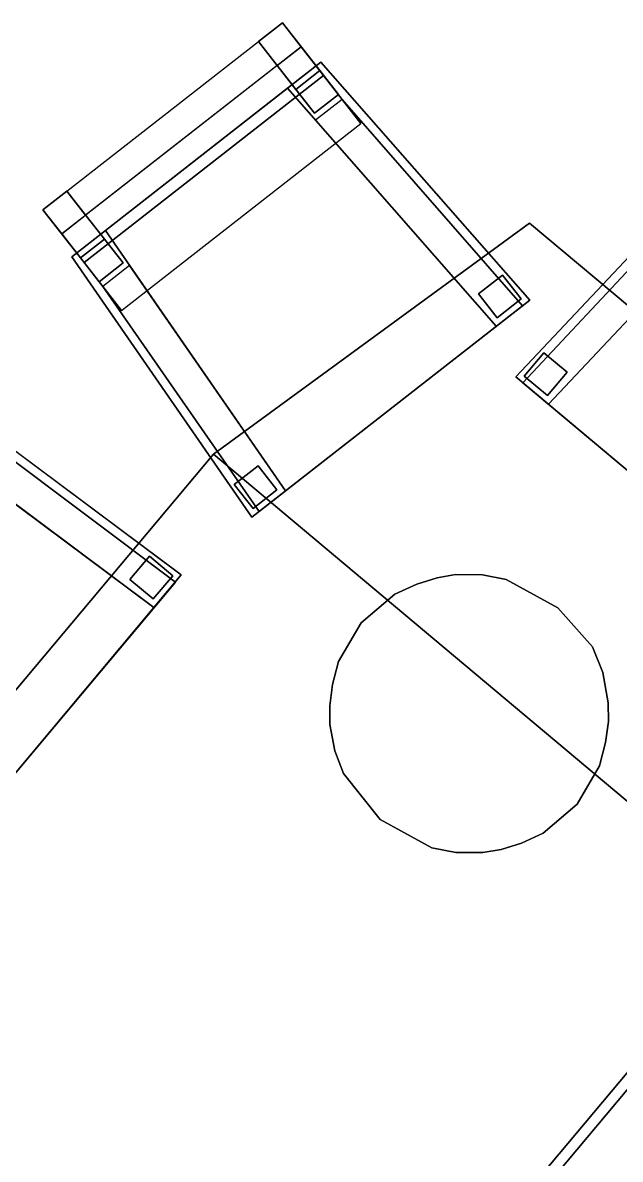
# Model space of a CAD drawing. Extents: x 107 to 235, y -239 to -109.
# Drawn here: x 160.8 to 198.2, y -179.6 to -108.6 of the extents above; entities that cross this region are included whole.
import ezdxf

# ---------------------------------------------------------------- set-up
doc = ezdxf.new("R2010")
doc.units = 0
doc.layers.get('0').update_dxf_attribs({"linetype": 'CONTINUOUS'})

msp = doc.modelspace()

# ---------------------------------------------------------------- linework, layer by layer
at = {"color": 0}
for points, invisible_edges in [([(175.554886, -109.778244, 74.339996), (177.052292, -108.608749, 74.339996), (179.391281, -111.603592, 63.120003)], 12), ([(178.221786, -110.106155, 75.020004), (177.052292, -108.608749, 74.339996), (175.554886, -109.778244, 74.339996)], 12), ([(177.052292, -108.608749, 74.339996), (178.221786, -110.106155, 75.020004), (180.560776, -113.101028, 63.120003)], 12), ([(180.560776, -113.101028, 63.120003), (179.391281, -111.603592, 63.120003), (177.052292, -108.608749, 74.339996)], 12), ([(179.625198, -111.903091, 75.699997), (178.221786, -110.106155, 75.020004), (163.247604, -121.801163, 75.020004)], 12), ([(164.745041, -120.631668, 75.020004), (163.575546, -119.134262, 74.339996), (175.554886, -109.778244, 74.339996)], 12), ([(175.554886, -109.778244, 74.339996), (176.724411, -111.27565, 75.020004), (164.745041, -120.631668, 75.020004)], 12), ([(175.554886, -109.778244, 74.339996), (177.893906, -112.773087, 63.120003), (179.391281, -111.603592, 63.120003)], 12), ([(175.554886, -109.778244, 74.339996), (176.724411, -111.27565, 75.020004), (179.0634, -114.270523, 63.120003)], 12), ([(179.0634, -114.270523, 63.120003), (177.893906, -112.773087, 63.120003), (175.554886, -109.778244, 74.339996)], 12), ([(175.554886, -109.778244, 74.339996), (176.724411, -111.27565, 75.020004), (178.221786, -110.106155, 75.020004)], 12), ([(180.560776, -113.101028, 63.120003), (178.221786, -110.106155, 75.020004), (179.625198, -111.903091, 75.699997)], 12), ([(163.883713, -123.233017, 57), (179.456894, -111.070206, 57), (179.456894, -111.070206, 54.619999)], 12), ([(179.456894, -111.070206, 54.619999), (163.883713, -123.233017, 54.619999), (163.883713, -123.233017, 57)], 12), ([(179.456894, -111.070206, 57), (177.360519, -112.707504, 57), (190.421768, -127.578964, 57)], 12), ([(192.518143, -125.941666, 57), (192.518143, -125.941666, 54.619999), (179.456894, -111.070206, 54.619999)], 12), ([(179.456894, -111.070206, 54.619999), (179.456894, -111.070206, 57), (192.518143, -125.941666, 57)], 12), ([(190.421768, -127.578964, 57), (192.518143, -125.941666, 57), (179.456894, -111.070206, 57)], 12), ([(163.247604, -121.801163, 75.020004), (164.650986, -123.598099, 75.699997), (179.625198, -111.903091, 75.699997)], 12), ([(181.964218, -114.897903, 63.120003), (179.625198, -111.903091, 75.699997), (164.650986, -123.598099, 75.699997)], 12), ([(177.893906, -112.773087, 40), (177.893906, -112.773087, 54.619999), (179.391281, -111.603592, 54.619999)], 12), ([(179.391281, -111.603592, 54.619999), (179.391281, -111.603592, 40), (177.893906, -112.773087, 40)], 12), ([(179.391281, -111.603592, 63.120003), (179.391281, -111.603592, 57), (177.893906, -112.773087, 57)], 12), ([(177.893906, -112.773087, 57), (177.893906, -112.773087, 63.120003), (179.391281, -111.603592, 63.120003)], 12), ([(179.391281, -111.603592, 40), (179.391281, -111.603592, 54.619999), (180.560776, -113.101028, 54.619999)], 12), ([(180.560776, -113.101028, 54.619999), (180.560776, -113.101028, 40), (179.391281, -111.603592, 40)], 12), ([(180.560776, -113.101028, 57), (179.391281, -111.603592, 57), (179.391281, -111.603592, 63.120003)], 12), ([(179.391281, -111.603592, 63.120003), (180.560776, -113.101028, 63.120003), (180.560776, -113.101028, 57)], 12), ([(179.625198, -111.903091, 75.699997), (181.964218, -114.897903, 63.120003), (180.560776, -113.101028, 63.120003)], 12), ([(190.421768, -127.578964, 59.040001), (177.360519, -112.707504, 59.040001), (165.980087, -121.595718, 59.040001)], 12), ([(177.360519, -112.707504, 59.040001), (177.360519, -112.707504, 57), (165.980087, -121.595718, 57)], 12), ([(165.980087, -121.595718, 57), (165.980087, -121.595718, 59.040001), (177.360519, -112.707504, 59.040001)], 12), ([(190.421768, -127.578964, 57), (177.360519, -112.707504, 57), (177.360519, -112.707504, 59.040001)], 12), ([(177.360519, -112.707504, 59.040001), (190.421768, -127.578964, 59.040001), (190.421768, -127.578964, 57)], 12), ([(179.0634, -114.270523, 40), (179.0634, -114.270523, 54.619999), (177.893906, -112.773087, 54.619999)], 12), ([(177.893906, -112.773087, 54.619999), (177.893906, -112.773087, 40), (179.0634, -114.270523, 40)], 12), ([(177.893906, -112.773087, 63.120003), (177.893906, -112.773087, 57), (179.0634, -114.270523, 57)], 12), ([(179.0634, -114.270523, 57), (179.0634, -114.270523, 63.120003), (177.893906, -112.773087, 63.120003)], 12), ([(180.560776, -113.101028, 40), (180.560776, -113.101028, 54.619999), (179.0634, -114.270523, 54.619999)], 12), ([(179.0634, -114.270523, 54.619999), (179.0634, -114.270523, 40), (180.560776, -113.101028, 40)], 12), ([(179.0634, -114.270523, 57), (180.560776, -113.101028, 57), (180.560776, -113.101028, 63.120003)], 12), ([(180.560776, -113.101028, 63.120003), (179.0634, -114.270523, 63.120003), (179.0634, -114.270523, 57)], 12), ([(192.06395, -126.296341, 59.040001), (180.794724, -113.400497, 59.040001), (179.118942, -114.709305, 59.040001)], 12), ([(180.794724, -113.400497, 59.040001), (192.06395, -126.296341, 59.040001), (192.06395, -126.296341, 57)], 12), ([(192.06395, -126.296341, 57), (180.794724, -113.400497, 57), (180.794724, -113.400497, 59.040001)], 12), ([(164.650986, -123.598099, 75.699997), (166.990005, -126.592911, 63.120003), (181.964218, -114.897903, 63.120003)], 12), ([(179.118942, -114.709305, 59.040001), (190.421799, -127.578934, 59.040001), (192.06395, -126.296341, 59.040001)], 12), ([(205.21611, -116.331818, 57), (205.21611, -116.331818, 54.619999), (191.646591, -130.740997, 54.619999)], 12), ([(191.646591, -130.740997, 54.619999), (191.646591, -130.740997, 57), (205.21611, -116.331818, 57)], 12), ([(207.254379, -118.040878, 57), (205.21611, -116.331818, 57), (191.646591, -130.740997, 57)], 12), ([(191.646591, -130.740997, 57), (193.68486, -132.450073, 57), (207.254379, -118.040878, 57)], 12), ([(192.088181, -131.111191, 57), (192.088181, -131.111191, 59.040001), (203.798203, -118.614258, 59.040001)], 12), ([(203.798203, -118.614258, 59.040001), (203.798203, -118.614258, 57), (192.088181, -131.111191, 57)], 12), ([(205.427536, -119.980438, 59.040001), (203.798203, -118.614258, 59.040001), (192.088181, -131.111191, 59.040001)], 12), ([(207.254379, -118.040878, 59.040001), (193.68486, -132.450073, 59.040001), (206.497055, -143.192825, 59.040001)], 12), ([(207.254379, -118.040878, 59.040001), (207.254379, -118.040878, 57), (193.68486, -132.450073, 57)], 12), ([(193.68486, -132.450073, 57), (193.68486, -132.450073, 59.040001), (207.254379, -118.040878, 59.040001)], 12), ([(162.07811, -120.303757, 74.339996), (163.575546, -119.134262, 74.339996), (165.914536, -122.129105, 63.120003)], 12), ([(164.745041, -120.631668, 75.020004), (163.575546, -119.134262, 74.339996), (162.07811, -120.303757, 74.339996)], 12), ([(163.575546, -119.134262, 74.339996), (164.745041, -120.631668, 75.020004), (167.08403, -123.626541, 63.120003)], 12), ([(167.08403, -123.626541, 63.120003), (165.914536, -122.129105, 63.120003), (163.575546, -119.134262, 74.339996)], 12), ([(192.088181, -131.111191, 59.040001), (193.684921, -132.450027, 59.040001), (205.427536, -119.980438, 59.040001)], 12), ([(165.914536, -122.129105, 63.120003), (164.417099, -123.298599, 63.120003), (162.07811, -120.303757, 74.339996)], 12), ([(165.586594, -124.796036, 63.120003), (163.247604, -121.801163, 75.020004), (162.07811, -120.303757, 74.339996)], 12), ([(162.07811, -120.303757, 74.339996), (164.417099, -123.298599, 63.120003), (165.586594, -124.796036, 63.120003)], 12), ([(162.07811, -120.303757, 74.339996), (163.247604, -121.801163, 75.020004), (164.745041, -120.631668, 75.020004)], 12), ([(192.507202, -121.138062, 70), (172.735413, -135.567017, 70), (207.493774, -164.711182, 70)], 12), ([(172.735413, -135.567017, 68.5), (172.735413, -135.567017, 70), (192.507202, -121.138062, 70)], 12), ([(192.507202, -121.138062, 70), (192.507202, -121.138062, 68.5), (172.735413, -135.567017, 68.5)], 12), ([(207.493774, -164.711182, 70), (218.25415, -142.726318, 70), (192.507202, -121.138062, 70)], 12), ([(218.25415, -142.726318, 68.5), (192.507202, -121.138062, 68.5), (192.507202, -121.138062, 70)], 12), ([(192.507202, -121.138062, 70), (218.25415, -142.726318, 70), (218.25415, -142.726318, 68.5)], 12), ([(164.650986, -123.598099, 75.699997), (163.247604, -121.801163, 75.020004), (165.586594, -124.796036, 63.120003)], 12), ([(165.980087, -121.595718, 57), (163.883713, -123.233017, 57), (175.148056, -139.507889, 57)], 12), ([(164.417099, -123.298599, 40), (164.417099, -123.298599, 54.619999), (165.914536, -122.129105, 54.619999)], 12), ([(165.914536, -122.129105, 54.619999), (165.914536, -122.129105, 40), (164.417099, -123.298599, 40)], 12), ([(165.914536, -122.129105, 63.120003), (165.914536, -122.129105, 57), (164.417099, -123.298599, 57)], 12), ([(164.417099, -123.298599, 57), (164.417099, -123.298599, 63.120003), (165.914536, -122.129105, 63.120003)], 12), ([(165.914536, -122.129105, 40), (165.914536, -122.129105, 54.619999), (167.08403, -123.626541, 54.619999)], 12), ([(167.08403, -123.626541, 54.619999), (167.08403, -123.626541, 40), (165.914536, -122.129105, 40)], 12), ([(167.08403, -123.626541, 57), (165.914536, -122.129105, 57), (165.914536, -122.129105, 63.120003)], 12), ([(165.914536, -122.129105, 63.120003), (167.08403, -123.626541, 63.120003), (167.08403, -123.626541, 57)], 12), ([(165.980087, -121.595718, 59.040001), (177.244492, -137.87056, 59.040001), (190.421768, -127.578964, 59.040001)], 12), ([(165.980087, -121.595718, 59.040001), (165.980087, -121.595718, 57), (177.244492, -137.87056, 57)], 12), ([(177.244492, -137.87056, 57), (177.244492, -137.87056, 59.040001), (165.980087, -121.595718, 59.040001)], 12), ([(175.148056, -139.507889, 57), (177.244492, -137.87056, 57), (165.980087, -121.595718, 57)], 12), ([(163.883713, -123.233017, 57), (163.883713, -123.233017, 54.619999), (175.148056, -139.507889, 54.619999)], 12), ([(175.148056, -139.507889, 54.619999), (175.148056, -139.507889, 57), (163.883713, -123.233017, 57)], 12), ([(165.586594, -124.796036, 40), (165.586594, -124.796036, 54.619999), (164.417099, -123.298599, 54.619999)], 12), ([(164.417099, -123.298599, 54.619999), (164.417099, -123.298599, 40), (165.586594, -124.796036, 40)], 12), ([(164.417099, -123.298599, 63.120003), (164.417099, -123.298599, 57), (165.586594, -124.796036, 57)], 12), ([(165.586594, -124.796036, 57), (165.586594, -124.796036, 63.120003), (164.417099, -123.298599, 63.120003)], 12), ([(165.586594, -124.796036, 63.120003), (166.990005, -126.592911, 63.120003), (164.650986, -123.598099, 75.699997)], 12), ([(167.08403, -123.626541, 40), (167.08403, -123.626541, 54.619999), (165.586594, -124.796036, 54.619999)], 12), ([(165.586594, -124.796036, 54.619999), (165.586594, -124.796036, 40), (167.08403, -123.626541, 40)], 12), ([(165.586594, -124.796036, 57), (167.08403, -123.626541, 57), (167.08403, -123.626541, 63.120003)], 12), ([(167.08403, -123.626541, 63.120003), (165.586594, -124.796036, 63.120003), (165.586594, -124.796036, 57)], 12), ([(167.496323, -123.786697, 59.040001), (165.820511, -125.095505, 59.040001), (175.602188, -139.153152, 59.040001)], 12), ([(175.602188, -139.153152, 59.040001), (177.244431, -137.87056, 59.040001), (167.496323, -123.786697, 59.040001)], 12), ([(189.317856, -125.548172, 40), (189.317856, -125.548172, 54.619999), (190.815292, -124.378677, 54.619999)], 12), ([(190.815292, -124.378677, 54.619999), (190.815292, -124.378677, 40), (189.317856, -125.548172, 40)], 12), ([(190.815292, -124.378677, 40), (190.815292, -124.378677, 54.619999), (191.984787, -125.876114, 54.619999)], 12), ([(191.984787, -125.876114, 54.619999), (191.984787, -125.876114, 40), (190.815292, -124.378677, 40)], 12), ([(175.602188, -139.153152, 57), (175.602188, -139.153152, 59.040001), (165.820511, -125.095505, 59.040001)], 12), ([(165.820511, -125.095505, 59.040001), (165.820511, -125.095505, 57), (175.602188, -139.153152, 57)], 12), ([(190.48735, -127.045609, 40), (190.48735, -127.045609, 54.619999), (189.317856, -125.548172, 54.619999)], 12), ([(189.317856, -125.548172, 54.619999), (189.317856, -125.548172, 40), (190.48735, -127.045609, 40)], 12), ([(175.148056, -139.507889, 57), (175.148056, -139.507889, 54.619999), (192.518143, -125.941666, 54.619999)], 12), ([(192.518143, -125.941666, 54.619999), (192.518143, -125.941666, 57), (175.148056, -139.507889, 57)], 12), ([(175.602188, -139.153152, 57), (192.06395, -126.296341, 57), (192.06395, -126.296341, 59.040001)], 12), ([(192.06395, -126.296341, 59.040001), (175.602188, -139.153152, 59.040001), (175.602188, -139.153152, 57)], 12), ([(191.984787, -125.876114, 40), (191.984787, -125.876114, 54.619999), (190.48735, -127.045609, 54.619999)], 12), ([(190.48735, -127.045609, 54.619999), (190.48735, -127.045609, 40), (191.984787, -125.876114, 40)], 12), ([(192.181931, -130.693985, 40), (192.181931, -130.693985, 54.619999), (193.402695, -129.238052, 54.619999)], 12), ([(193.402695, -129.238052, 54.619999), (193.402695, -129.238052, 40), (192.181931, -130.693985, 40)], 12), ([(193.402695, -129.238052, 40), (193.402695, -129.238052, 54.619999), (194.858627, -130.458817, 54.619999)], 12), ([(194.858627, -130.458817, 54.619999), (194.858627, -130.458817, 40), (193.402695, -129.238052, 40)], 12), ([(193.637802, -131.914749, 40), (193.637802, -131.914749, 54.619999), (192.181931, -130.693985, 54.619999)], 12), ([(192.181931, -130.693985, 54.619999), (192.181931, -130.693985, 40), (193.637802, -131.914749, 40)], 12), ([(194.858627, -130.458817, 40), (194.858627, -130.458817, 54.619999), (193.637802, -131.914749, 54.619999)], 12), ([(193.637802, -131.914749, 54.619999), (193.637802, -131.914749, 40), (194.858627, -130.458817, 40)], 12), ([(154.853561, -131.302795, 57), (153.144516, -133.341125, 57), (169.0186, -145.163513, 57)], 12), ([(170.727707, -143.125244, 57), (170.727707, -143.125244, 54.619999), (154.853561, -131.302795, 54.619999)], 12), ([(154.853561, -131.302795, 54.619999), (154.853561, -131.302795, 57), (170.727707, -143.125244, 57)], 12), ([(169.0186, -145.163513, 57), (170.727707, -143.125244, 57), (154.853561, -131.302795, 57)], 12), ([(191.646591, -130.740997, 57), (191.646591, -130.740997, 54.619999), (208.535324, -144.901901, 54.619999)], 12), ([(208.535324, -144.901901, 54.619999), (208.535324, -144.901901, 57), (191.646591, -130.740997, 57)], 12), ([(192.088181, -131.111191, 57), (208.093796, -144.531601, 57), (208.093796, -144.531601, 59.040001)], 12), ([(208.093796, -144.531601, 59.040001), (192.088181, -131.111191, 59.040001), (192.088181, -131.111191, 57)], 12), ([(169.0186, -145.163513, 59.040001), (153.144516, -133.341125, 59.040001), (143.866684, -144.406189, 59.040001)], 12), ([(169.0186, -145.163513, 57), (153.144516, -133.341125, 57), (153.144516, -133.341125, 59.040001)], 12), ([(153.144516, -133.341125, 59.040001), (169.0186, -145.163513, 59.040001), (169.0186, -145.163513, 57)], 12), ([(170.357407, -143.566803, 59.040001), (156.64772, -133.303101, 59.040001), (155.28154, -134.932434, 59.040001)], 12), ([(156.64772, -133.303101, 59.040001), (170.357407, -143.566803, 59.040001), (170.357407, -143.566803, 57)], 12), ([(170.357407, -143.566803, 57), (156.64772, -133.303101, 57), (156.64772, -133.303101, 59.040001)], 12), ([(155.28154, -134.932434, 59.040001), (169.018631, -145.163513, 59.040001), (170.357407, -143.566803, 59.040001)], 12), ([(207.493774, -164.711182, 70), (172.735413, -135.567017, 70), (133.876404, -181.911499, 70)], 12), ([(172.735413, -135.567017, 68.5), (133.876404, -181.911499, 68.5), (133.876404, -181.911499, 70)], 12), ([(133.876404, -181.911499, 70), (172.735413, -135.567017, 70), (172.735413, -135.567017, 68.5)], 12), ([(174.044174, -137.477066, 40), (174.044174, -137.477066, 54.619999), (175.54158, -136.307571, 54.619999)], 12), ([(175.54158, -136.307571, 54.619999), (175.54158, -136.307571, 40), (174.044174, -137.477066, 40)], 12), ([(175.54158, -136.307571, 40), (175.54158, -136.307571, 54.619999), (176.711105, -137.805008, 54.619999)], 12), ([(176.711105, -137.805008, 54.619999), (176.711105, -137.805008, 40), (175.54158, -136.307571, 40)], 12), ([(175.213669, -138.974503, 40), (175.213669, -138.974503, 54.619999), (174.044174, -137.477066, 54.619999)], 12), ([(174.044174, -137.477066, 54.619999), (174.044174, -137.477066, 40), (175.213669, -138.974503, 40)], 12), ([(176.711105, -137.805008, 40), (176.711105, -137.805008, 54.619999), (175.213669, -138.974503, 54.619999)], 12), ([(175.213669, -138.974503, 54.619999), (175.213669, -138.974503, 40), (176.711105, -137.805008, 40)], 12), ([(167.515671, -143.40741, 40), (167.515671, -143.40741, 54.619999), (168.736435, -141.951477, 54.619999)], 12), ([(168.736435, -141.951477, 54.619999), (168.736435, -141.951477, 40), (167.515671, -143.40741, 40)], 12), ([(168.736435, -141.951477, 40), (168.736435, -141.951477, 54.619999), (170.192368, -143.172272, 54.619999)], 12), ([(170.192368, -143.172272, 54.619999), (170.192368, -143.172272, 40), (168.736435, -141.951477, 40)], 12), ([(156.566788, -160.014008, 57), (156.566788, -160.014008, 54.619999), (170.727707, -143.125244, 54.619999)], 12), ([(170.727707, -143.125244, 54.619999), (170.727707, -143.125244, 57), (156.566788, -160.014008, 57)], 12), ([(168.971603, -144.628204, 40), (168.971603, -144.628204, 54.619999), (167.515671, -143.40741, 54.619999)], 12), ([(167.515671, -143.40741, 54.619999), (167.515671, -143.40741, 40), (168.971603, -144.628204, 40)], 12), ([(170.192368, -143.172272, 40), (170.192368, -143.172272, 54.619999), (168.971603, -144.628204, 54.619999)], 12), ([(168.971603, -144.628204, 54.619999), (168.971603, -144.628204, 40), (170.192368, -143.172272, 40)], 12), ([(180.01178, -151.301147, 69.400002), (187.872986, -143.105591, 69.400002), (186.721741, -143.298706, 69.400002)], 13), ([(180.01178, -151.301147, 69.400002), (180.022278, -152.468628, 69.400002), (187.872986, -143.105591, 69.400002)], 14), ([(186.721741, -143.298706, 40), (187.872986, -143.105591, 40), (180.01178, -151.301147, 40)], 14), ([(187.872986, -143.105591, 40), (180.022278, -152.468628, 40), (180.01178, -151.301147, 40)], 13), ([(180.01178, -151.301147, 69.400002), (186.721741, -143.298706, 69.400002), (185.455017, -143.706665, 69.400002)], 13), ([(185.455017, -143.706665, 40), (186.721741, -143.298706, 40), (180.01178, -151.301147, 40)], 14), ([(180.022278, -152.468628, 69.400002), (180.325256, -154.129761, 69.400002), (187.872986, -143.105591, 69.400002)], 14), ([(187.872986, -143.105591, 40), (180.325256, -154.129761, 40), (180.022278, -152.468628, 40)], 13), ([(180.325256, -154.129761, 69.400002), (189.561462, -143.11438, 69.400002), (187.872986, -143.105591, 69.400002)], 13), ([(187.872986, -143.105591, 40), (189.561462, -143.11438, 40), (180.325256, -154.129761, 40)], 14), ([(180.325256, -154.129761, 69.400002), (180.882385, -155.544556, 69.400002), (189.561462, -143.11438, 69.400002)], 14), ([(189.561462, -143.11438, 40), (180.882385, -155.544556, 40), (180.325256, -154.129761, 40)], 13), ([(180.882385, -155.544556, 69.400002), (191.051819, -143.416138, 69.400002), (189.561462, -143.11438, 69.400002)], 13), ([(189.561462, -143.11438, 40), (191.051819, -143.416138, 40), (180.882385, -155.544556, 40)], 14), ([(180.882385, -155.544556, 69.400002), (183.175476, -158.414917, 69.400002), (191.051819, -143.416138, 69.400002)], 14), ([(191.051819, -143.416138, 40), (183.175476, -158.414917, 40), (180.882385, -155.544556, 40)], 13), ([(183.175476, -158.414917, 69.400002), (194.278015, -145.173462, 69.400002), (191.051819, -143.416138, 69.400002)], 13), ([(191.051819, -143.416138, 40), (194.278015, -145.173462, 40), (183.175476, -158.414917, 40)], 14), ([(185.455017, -143.706665, 69.400002), (186.721741, -143.298706, 69.400002), (186.721741, -143.298706, 40)], 12), ([(186.721741, -143.298706, 40), (185.455017, -143.706665, 40), (185.455017, -143.706665, 69.400002)], 12), ([(186.721741, -143.298706, 69.400002), (187.872986, -143.105591, 69.400002), (187.872986, -143.105591, 40)], 12), ([(187.872986, -143.105591, 40), (186.721741, -143.298706, 40), (186.721741, -143.298706, 69.400002)], 12), ([(187.872986, -143.105591, 69.400002), (189.561462, -143.11438, 69.400002), (189.561462, -143.11438, 40)], 12), ([(189.561462, -143.11438, 40), (187.872986, -143.105591, 40), (187.872986, -143.105591, 69.400002)], 12), ([(189.561462, -143.11438, 69.400002), (191.051819, -143.416138, 69.400002), (191.051819, -143.416138, 40)], 12), ([(191.051819, -143.416138, 40), (189.561462, -143.11438, 40), (189.561462, -143.11438, 69.400002)], 12), ([(191.051819, -143.416138, 69.400002), (194.278015, -145.173462, 69.400002), (194.278015, -145.173462, 40)], 12), ([(194.278015, -145.173462, 40), (191.051819, -143.416138, 40), (191.051819, -143.416138, 69.400002)], 12), ([(156.936996, -159.572388, 57), (170.357407, -143.566803, 57), (170.357407, -143.566803, 59.040001)], 12), ([(170.357407, -143.566803, 59.040001), (156.936996, -159.572388, 59.040001), (156.936996, -159.572388, 57)], 12), ([(180.192566, -149.982666, 69.400002), (180.01178, -151.301147, 69.400002), (185.455017, -143.706665, 69.400002)], 14), ([(185.455017, -143.706665, 40), (180.01178, -151.301147, 40), (180.192566, -149.982666, 40)], 13), ([(180.192566, -149.982666, 69.400002), (185.455017, -143.706665, 69.400002), (184.092896, -144.32312, 69.400002)], 13), ([(184.092896, -144.32312, 40), (185.455017, -143.706665, 40), (180.192566, -149.982666, 40)], 14), ([(184.092896, -144.32312, 69.400002), (185.455017, -143.706665, 69.400002), (185.455017, -143.706665, 40)], 12), ([(185.455017, -143.706665, 40), (184.092896, -144.32312, 40), (184.092896, -144.32312, 69.400002)], 12), ([(143.866684, -144.406189, 59.040001), (158.275864, -157.975708, 59.040001), (169.0186, -145.163513, 59.040001)], 12), ([(180.562012, -148.534058, 69.400002), (180.192566, -149.982666, 69.400002), (184.092896, -144.32312, 69.400002)], 14), ([(184.092896, -144.32312, 40), (180.192566, -149.982666, 40), (180.562012, -148.534058, 40)], 13), ([(181.968201, -146.127319, 69.400002), (180.562012, -148.534058, 69.400002), (184.092896, -144.32312, 69.400002)], 2), ([(184.092896, -144.32312, 40), (180.562012, -148.534058, 40), (181.968201, -146.127319, 40)], 1), ([(181.968201, -146.127319, 69.400002), (184.092896, -144.32312, 69.400002), (184.092896, -144.32312, 40)], 12), ([(184.092896, -144.32312, 40), (181.968201, -146.127319, 40), (181.968201, -146.127319, 69.400002)], 12), ([(183.175476, -158.414917, 69.400002), (196.453857, -147.624268, 69.400002), (194.278015, -145.173462, 69.400002)], 13), ([(194.278015, -145.173462, 40), (196.453857, -147.624268, 40), (183.175476, -158.414917, 40)], 14), ([(194.278015, -145.173462, 69.400002), (196.453857, -147.624268, 69.400002), (196.453857, -147.624268, 40)], 12), ([(196.453857, -147.624268, 40), (194.278015, -145.173462, 40), (194.278015, -145.173462, 69.400002)], 12), ([(180.562012, -148.534058, 69.400002), (181.968201, -146.127319, 69.400002), (181.968201, -146.127319, 40)], 12), ([(181.968201, -146.127319, 40), (180.562012, -148.534058, 40), (180.562012, -148.534058, 69.400002)], 12), ([(183.175476, -158.414917, 69.400002), (186.401733, -160.172363, 69.400002), (196.453857, -147.624268, 69.400002)], 14), ([(196.453857, -147.624268, 40), (186.401733, -160.172363, 40), (183.175476, -158.414917, 40)], 13), ([(186.401733, -160.172363, 69.400002), (197.086731, -149.232178, 69.400002), (196.453857, -147.624268, 69.400002)], 13), ([(196.453857, -147.624268, 40), (197.086731, -149.232178, 40), (186.401733, -160.172363, 40)], 14), ([(196.453857, -147.624268, 69.400002), (197.086731, -149.232178, 69.400002), (197.086731, -149.232178, 40)], 12), ([(197.086731, -149.232178, 40), (196.453857, -147.624268, 40), (196.453857, -147.624268, 69.400002)], 12), ([(180.192566, -149.982666, 69.400002), (180.562012, -148.534058, 69.400002), (180.562012, -148.534058, 40)], 12), ([(180.562012, -148.534058, 40), (180.192566, -149.982666, 40), (180.192566, -149.982666, 69.400002)], 12), ([(186.401733, -160.172363, 69.400002), (187.891907, -160.474121, 69.400002), (197.086731, -149.232178, 69.400002)], 14), ([(197.086731, -149.232178, 40), (187.891907, -160.474121, 40), (186.401733, -160.172363, 40)], 13), ([(187.891907, -160.474121, 69.400002), (189.580383, -160.48291, 69.400002), (197.086731, -149.232178, 69.400002)], 14), ([(197.086731, -149.232178, 40), (189.580383, -160.48291, 40), (187.891907, -160.474121, 40)], 13), ([(189.580383, -160.48291, 69.400002), (197.431091, -151.119873, 69.400002), (197.086731, -149.232178, 69.400002)], 13), ([(197.086731, -149.232178, 40), (197.431091, -151.119873, 40), (189.580383, -160.48291, 40)], 14), ([(197.086731, -149.232178, 69.400002), (197.431091, -151.119873, 69.400002), (197.431091, -151.119873, 40)], 12), ([(197.431091, -151.119873, 40), (197.086731, -149.232178, 40), (197.086731, -149.232178, 69.400002)], 12), ([(180.01178, -151.301147, 69.400002), (180.192566, -149.982666, 69.400002), (180.192566, -149.982666, 40)], 12), ([(180.192566, -149.982666, 40), (180.01178, -151.301147, 40), (180.01178, -151.301147, 69.400002)], 12), ([(180.022278, -152.468628, 69.400002), (180.01178, -151.301147, 69.400002), (180.01178, -151.301147, 40)], 12), ([(180.01178, -151.301147, 40), (180.022278, -152.468628, 40), (180.022278, -152.468628, 69.400002)], 12), ([(189.580383, -160.48291, 69.400002), (190.73175, -160.289673, 69.400002), (197.431091, -151.119873, 69.400002)], 14), ([(197.431091, -151.119873, 40), (190.73175, -160.289673, 40), (189.580383, -160.48291, 40)], 13), ([(190.73175, -160.289673, 69.400002), (197.441711, -152.287109, 69.400002), (197.431091, -151.119873, 69.400002)], 13), ([(197.431091, -151.119873, 40), (197.441711, -152.287109, 40), (190.73175, -160.289673, 40)], 14), ([(197.431091, -151.119873, 69.400002), (197.441711, -152.287109, 69.400002), (197.441711, -152.287109, 40)], 12), ([(197.441711, -152.287109, 40), (197.431091, -151.119873, 40), (197.431091, -151.119873, 69.400002)], 12), ([(180.325256, -154.129761, 69.400002), (180.022278, -152.468628, 69.400002), (180.022278, -152.468628, 40)], 12), ([(180.022278, -152.468628, 40), (180.325256, -154.129761, 40), (180.325256, -154.129761, 69.400002)], 12), ([(190.73175, -160.289673, 69.400002), (191.998474, -159.881714, 69.400002), (197.441711, -152.287109, 69.400002)], 14), ([(197.441711, -152.287109, 40), (191.998474, -159.881714, 40), (190.73175, -160.289673, 40)], 13), ([(191.998474, -159.881714, 69.400002), (197.260925, -153.605713, 69.400002), (197.441711, -152.287109, 69.400002)], 13), ([(197.441711, -152.287109, 40), (197.260925, -153.605713, 40), (191.998474, -159.881714, 40)], 14), ([(197.441711, -152.287109, 69.400002), (197.260925, -153.605713, 69.400002), (197.260925, -153.605713, 40)], 12), ([(197.260925, -153.605713, 40), (197.441711, -152.287109, 40), (197.441711, -152.287109, 69.400002)], 12), ([(180.882385, -155.544556, 69.400002), (180.325256, -154.129761, 69.400002), (180.325256, -154.129761, 40)], 12), ([(180.325256, -154.129761, 40), (180.882385, -155.544556, 40), (180.882385, -155.544556, 69.400002)], 12), ([(191.998474, -159.881714, 69.400002), (196.891296, -155.054321, 69.400002), (197.260925, -153.605713, 69.400002)], 13), ([(197.260925, -153.605713, 40), (196.891296, -155.054321, 40), (191.998474, -159.881714, 40)], 14), ([(197.260925, -153.605713, 69.400002), (196.891296, -155.054321, 69.400002), (196.891296, -155.054321, 40)], 12), ([(196.891296, -155.054321, 40), (197.260925, -153.605713, 40), (197.260925, -153.605713, 69.400002)], 12), ([(183.175476, -158.414917, 69.400002), (180.882385, -155.544556, 69.400002), (180.882385, -155.544556, 40)], 12), ([(180.882385, -155.544556, 40), (183.175476, -158.414917, 40), (183.175476, -158.414917, 69.400002)], 12), ([(191.998474, -159.881714, 69.400002), (193.360413, -159.265259, 69.400002), (196.891296, -155.054321, 69.400002)], 14), ([(196.891296, -155.054321, 40), (193.360413, -159.265259, 40), (191.998474, -159.881714, 40)], 13), ([(193.360413, -159.265259, 69.400002), (195.485352, -157.461182, 69.400002), (196.891296, -155.054321, 69.400002)], 12), ([(196.891296, -155.054321, 40), (195.485352, -157.461182, 40), (193.360413, -159.265259, 40)], 12), ([(196.891296, -155.054321, 69.400002), (195.485352, -157.461182, 69.400002), (195.485352, -157.461182, 40)], 12), ([(195.485352, -157.461182, 40), (196.891296, -155.054321, 40), (196.891296, -155.054321, 69.400002)], 12), ([(195.485352, -157.461182, 69.400002), (193.360413, -159.265259, 69.400002), (193.360413, -159.265259, 40)], 12), ([(193.360413, -159.265259, 40), (195.485352, -157.461182, 40), (195.485352, -157.461182, 69.400002)], 12), ([(186.401733, -160.172363, 69.400002), (183.175476, -158.414917, 69.400002), (183.175476, -158.414917, 40)], 12), ([(183.175476, -158.414917, 40), (186.401733, -160.172363, 40), (186.401733, -160.172363, 69.400002)], 12), ([(193.360413, -159.265259, 69.400002), (191.998474, -159.881714, 69.400002), (191.998474, -159.881714, 40)], 12), ([(191.998474, -159.881714, 40), (193.360413, -159.265259, 40), (193.360413, -159.265259, 69.400002)], 12), ([(187.891907, -160.474121, 69.400002), (186.401733, -160.172363, 69.400002), (186.401733, -160.172363, 40)], 12), ([(186.401733, -160.172363, 40), (187.891907, -160.474121, 40), (187.891907, -160.474121, 69.400002)], 12), ([(189.580383, -160.48291, 69.400002), (187.891907, -160.474121, 69.400002), (187.891907, -160.474121, 40)], 12), ([(187.891907, -160.474121, 40), (189.580383, -160.48291, 40), (189.580383, -160.48291, 69.400002)], 12), ([(190.73175, -160.289673, 69.400002), (189.580383, -160.48291, 69.400002), (189.580383, -160.48291, 40)], 12), ([(189.580383, -160.48291, 40), (190.73175, -160.289673, 40), (190.73175, -160.289673, 69.400002)], 12), ([(191.998474, -159.881714, 69.400002), (190.73175, -160.289673, 69.400002), (190.73175, -160.289673, 40)], 12), ([(190.73175, -160.289673, 40), (191.998474, -159.881714, 40), (191.998474, -159.881714, 69.400002)], 12), ([(133.876404, -181.911499, 70), (168.634766, -211.055664, 70), (207.493774, -164.711182, 70)], 12), ([(168.634766, -211.055664, 68.5), (207.493774, -164.711182, 68.5), (207.493774, -164.711182, 70)], 12), ([(207.493774, -164.711182, 70), (168.634766, -211.055664, 70), (168.634766, -211.055664, 68.5)], 12), ([(203.030197, -168.961487, 54.619999), (188.869308, -185.850266, 54.619999), (188.869308, -185.850266, 57)], 12), ([(188.869308, -185.850266, 57), (203.030197, -168.961487, 57), (203.030197, -168.961487, 54.619999)], 12), ([(202.659958, -169.403122, 59.040001), (202.659958, -169.403122, 57), (189.239609, -185.408737, 57)], 12), ([(189.239609, -185.408737, 57), (189.239609, -185.408737, 59.040001), (202.659958, -169.403122, 59.040001)], 12), ([(201.321152, -170.999786, 59.040001), (190.578415, -183.811951, 59.040001), (206.452499, -195.634369, 59.040001)], 12)]:
    msp.add_3dface(points, dxfattribs=dict(at, invisible_edges=invisible_edges))

doc.saveas('drawing.dxf')
